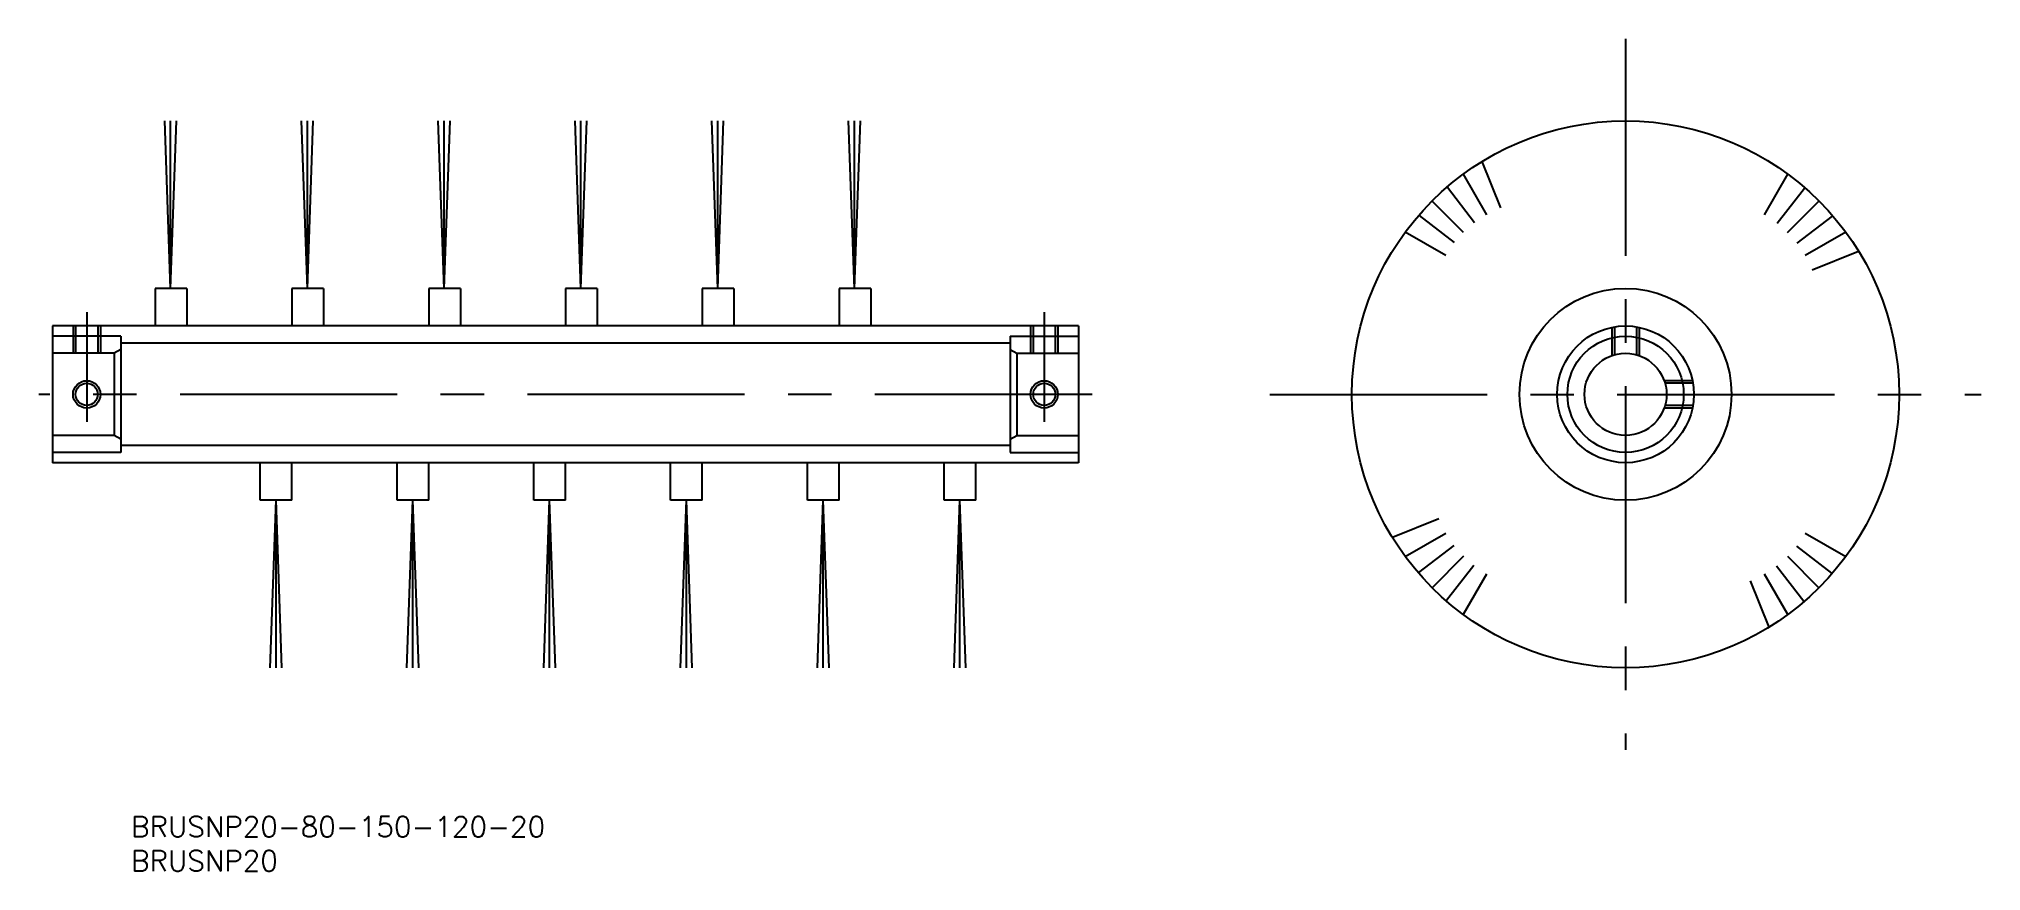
# Model space of a CAD drawing. Extents: x -7 to 277, y -70 to 52.
import ezdxf

# ---------------------------------------------------------------- set-up
doc = ezdxf.new("R2010")
doc.units = 0
doc.linetypes.add('CENTER', pattern=[50.8, 31.75, -6.35, 6.35, -6.35])
doc.linetypes.add('DASHED', pattern=[19.05, 12.7, -6.35])
doc.layers.get('0').update_dxf_attribs({"linetype": 'CONTINUOUS'})
doc.layers.add('CENTER', color=1, linetype='CENTER')
doc.styles.get("Standard").update_dxf_attribs({"font": 'txt.shx', "height": 3, "bigfont": 'bigfont.shx'})

# ---------------------------------------------------------------- blocks, each defined once
blk = doc.blocks.new('*U15')
at = {"color": 7, "linetype": 'CONTINUOUS'}
blk.add_text('BRUSNP20-80-150-120-20', height=3, dxfattribs=at).set_placement((6.48, -64.74))
blk = doc.blocks.new('*U16')
at = {"color": 7, "linetype": 'CONTINUOUS'}
blk.add_text('BRUSNP20', height=3, dxfattribs=at).set_placement((6.48, -69.74))

msp = doc.modelspace()

# ---------------------------------------------------------------- linework, layer by layer
at = {"color": 7, "linetype": 'CONTINUOUS'}
for p, q in [((12.27, 15.5), (11.41, 40)), ((12.27, 15.5), (12.27, 40)), ((12.27, 15.5), (13.12, 40)), ((32.27, 15.5), (31.41, 40)), ((32.27, 15.5), (32.27, 40)), ((32.27, 15.5), (33.12, 40)), ((52.27, 15.5), (51.41, 40)), ((52.27, 15.5), (52.27, 40)), ((52.27, 15.5), (53.12, 40)), ((72.27, 15.5), (71.41, 40)), ((72.27, 15.5), (72.27, 40)), ((72.27, 15.5), (73.12, 40)), ((92.27, 15.5), (91.41, 40)), ((92.27, 15.5), (92.27, 40)), ((92.27, 15.5), (93.12, 40)), ((112.27, 15.5), (111.41, 40)), ((112.27, 15.5), (112.27, 40)), ((112.27, 15.5), (113.12, 40)), ((201.27, 32.2), (204.69, 26.28)), ((206.77, 27.29), (204.05, 34.07)), ((245.31, 26.28), (248.73, 32.2)), ((202.91, 25.09), (198.95, 30.25)), ((247.19, 25.02), (251.18, 30.14)), ((199.98, 22.19), (194.86, 26.18)), ((201.31, 23.69), (196.72, 28.28)), ((248.69, 23.69), (253.28, 28.28)), ((250.09, 22.09), (255.25, 26.05)), ((198.72, 20.31), (192.8, 23.73)), ((257.2, 23.73), (251.28, 20.31)), ((252.29, 18.23), (259.07, 20.95)), ((14.63, 15.5), (10, 15.5)), ((10, 15.5), (10, 10)), ((14.63, 15.5), (14.63, 10)), ((34.63, 15.5), (30, 15.5)), ((30, 15.5), (30, 10)), ((34.63, 15.5), (34.63, 10)), ((54.63, 15.5), (50, 15.5)), ((50, 15.5), (50, 10)), ((54.63, 15.5), (54.63, 10)), ((74.63, 15.5), (70, 15.5)), ((70, 15.5), (70, 10)), ((74.63, 15.5), (74.63, 10)), ((94.63, 15.5), (90, 15.5)), ((90, 15.5), (90, 10)), ((94.63, 15.5), (94.63, 10)), ((114.63, 15.5), (110, 15.5)), ((110, 15.5), (110, 10)), ((114.63, 15.5), (114.63, 10)), ((145, 10), (-5, 10)), ((-5, 10), (-5, -10)), ((-1.62, 10), (-1.62, 6)), ((1.62, 10), (1.62, 6)), ((138.38, 10), (138.38, 6)), ((141.62, 10), (141.62, 6)), ((145, 10), (145, -10)), ((145, 10), (145, -10)), ((5, 8.5), (-5, 8.5)), ((4, 6), (-5, 6)), ((5, 6.58), (4, 6)), ((4, 6), (4, -6)), ((5, 8.5), (5, -8.5)), ((135, 7.5), (5, 7.5)), ((135, 8.5), (135, -8.5)), ((135, 8.5), (145, 8.5)), ((135, 6.58), (136, 6)), ((136, 6), (136, -6)), ((136, 6), (145, 6)), ((4, -6), (-5, -6)), ((5, -8.5), (-5, -8.5)), ((5, -6.58), (4, -6)), ((135, -7.5), (5, -7.5)), ((135, -6.58), (136, -6)), ((135, -8.5), (145, -8.5)), ((136, -6), (145, -6)), ((145, -10), (-5, -10)), ((25.37, -15.5), (25.37, -10)), ((30, -15.5), (30, -10)), ((45.37, -15.5), (45.37, -10)), ((50, -15.5), (50, -10)), ((65.37, -15.5), (65.37, -10)), ((70, -15.5), (70, -10)), ((85.37, -15.5), (85.37, -10)), ((90, -15.5), (90, -10)), ((105.37, -15.5), (105.37, -10)), ((110, -15.5), (110, -10)), ((125.37, -15.5), (125.37, -10)), ((130, -15.5), (130, -10)), ((30, -15.5), (25.37, -15.5)), ((27.63, -15.5), (26.78, -40)), ((27.63, -15.5), (27.63, -40)), ((27.63, -15.5), (28.49, -40)), ((50, -15.5), (45.37, -15.5)), ((47.63, -15.5), (46.78, -40)), ((47.63, -15.5), (47.63, -40)), ((47.63, -15.5), (48.49, -40)), ((70, -15.5), (65.37, -15.5)), ((67.63, -15.5), (66.78, -40)), ((67.63, -15.5), (67.63, -40)), ((67.63, -15.5), (68.49, -40)), ((90, -15.5), (85.37, -15.5)), ((87.63, -15.5), (86.78, -40)), ((87.63, -15.5), (87.63, -40)), ((87.63, -15.5), (88.49, -40)), ((110, -15.5), (105.37, -15.5)), ((107.63, -15.5), (106.78, -40)), ((107.63, -15.5), (107.63, -40)), ((107.63, -15.5), (108.49, -40)), ((130, -15.5), (125.37, -15.5)), ((127.63, -15.5), (126.78, -40)), ((127.63, -15.5), (127.63, -40)), ((127.63, -15.5), (128.49, -40)), ((197.71, -18.23), (190.93, -20.95)), ((192.8, -23.73), (198.72, -20.31)), ((199.91, -22.09), (194.75, -26.05)), ((250.02, -22.19), (255.14, -26.18)), ((251.28, -20.31), (257.2, -23.73)), ((201.31, -23.69), (196.72, -28.28)), ((202.81, -25.02), (198.82, -30.14)), ((247.09, -25.09), (251.05, -30.25)), ((248.69, -23.69), (253.28, -28.28)), ((204.69, -26.28), (201.27, -32.2)), ((243.23, -27.29), (245.95, -34.07)), ((248.73, -32.2), (245.31, -26.28))]:
    msp.add_line(p, q, dxfattribs=at)
at = {"color": 3, "linetype": 'CONTINUOUS'}
for p, q in [((-2, 10), (-2, 6)), ((2, 10), (2, 6)), ((138, 10), (138, 6)), ((142, 10), (142, 6))]:
    msp.add_line(p, q, dxfattribs=at)
at = {"color": 3, "linetype": 'DASHED'}
for p, q in [((223, 9.8), (223, 5.66)), ((223.38, 9.87), (223.38, 5.78)), ((226.62, 9.87), (226.62, 5.78)), ((227, 9.8), (227, 5.66)), ((234.8, 2), (230.66, 2)), ((234.87, 1.62), (230.78, 1.62)), ((234.8, -2), (230.66, -2)), ((234.87, -1.62), (230.78, -1.62))]:
    msp.add_line(p, q, dxfattribs=at)
at = {"color": 7, "linetype": 'CONTINUOUS'}
for centre, radius in [((225, 0), 40), ((225, 0), 40), ((225, 0), 15.5), ((225, 0), 10), ((225, 0), 8.5), ((225, 0), 6), ((0, 0), 1.62), ((140, 0), 1.62)]:
    msp.add_circle(centre, radius, dxfattribs=at)
at = {"color": 3, "linetype": 'CONTINUOUS'}
for centre in [(0, 0), (140, 0)]:
    msp.add_circle(centre, 2, dxfattribs=at)
at = {"layer": 'CENTER', "color": 1, "linetype": 'CENTER'}
for p, q in [((225, 52), (225, -52)), ((0, 12), (0, -4)), ((140, 12), (140, -4)), ((147, 0), (-7, 0)), ((173, 0), (277, 0))]:
    msp.add_line(p, q, dxfattribs=at)

# ---------------------------------------------------------------- block references
at = {"color": 7, "linetype": 'CONTINUOUS'}
for name in ['*U15', '*U16']:
    msp.add_blockref(name, (0, 0), dxfattribs=at)

doc.saveas('drawing.dxf')
